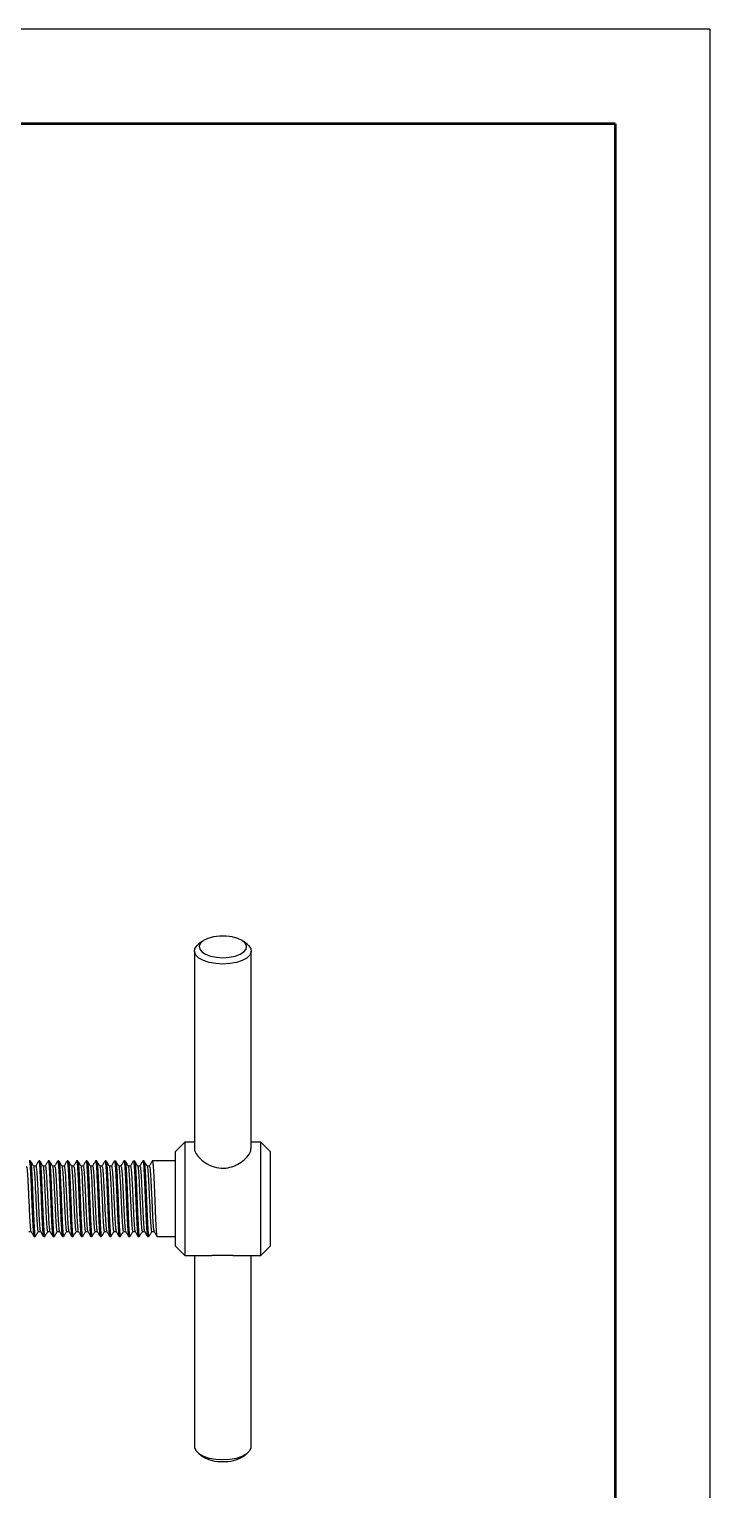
# Model space of a CAD drawing. Header units: millimetres. Extents: x 19 to 860, y 28 to 622.
# Drawn here: x 716.3 to 860.1, y 312.9 to 621.7 of the extents above; entities that cross this region are included whole.
import ezdxf

# ---------------------------------------------------------------- set-up
doc = ezdxf.new("R2010")
doc.units = ezdxf.units.MM
doc.layers.add('粗实线', color=3, linetype='Continuous', lineweight=50)
doc.layers.add('细实线', color=7, linetype='Continuous', lineweight=25)

msp = doc.modelspace()

# ---------------------------------------------------------------- linework, layer by layer
at = {"color": 7, "linetype": 'Continuous', "lineweight": 25}
for p, q in [((751.19, 426.84), (751.19, 385.08)), ((752.91, 428.92), (752.06, 428.27)), ((762.32, 428.27), (761.47, 428.92)), ((763.19, 385.07), (763.19, 426.84)), ((749.19, 386.45), (747.19, 384.45)), ((751.19, 386.45), (749.19, 386.45)), ((749.19, 386.45), (749.19, 362.45)), ((765.19, 386.45), (763.19, 386.45)), ((767.19, 384.45), (765.19, 386.45)), ((765.19, 368.93), (765.19, 386.45)), ((747.19, 364.45), (747.19, 384.45)), ((767.19, 384.45), (767.19, 369.85)), ((716.54, 382.45), (716.29, 382.45)), ((717.67, 381.37), (717.18, 381.37)), ((718.54, 382.45), (718.29, 382.45)), ((719.67, 381.37), (719.18, 381.37)), ((720.54, 382.45), (720.29, 382.45)), ((721.67, 381.37), (721.18, 381.37)), ((722.54, 382.45), (722.29, 382.45)), ((723.67, 381.37), (723.18, 381.37)), ((724.54, 382.45), (724.29, 382.45)), ((725.67, 381.37), (725.18, 381.37)), ((726.54, 382.45), (726.29, 382.45)), ((727.67, 381.37), (727.18, 381.37)), ((728.54, 382.45), (728.29, 382.45)), ((729.67, 381.37), (729.18, 381.37)), ((730.54, 382.45), (730.29, 382.45)), ((731.67, 381.37), (731.18, 381.37)), ((732.54, 382.45), (732.29, 382.45)), ((733.67, 381.37), (733.18, 381.37)), ((734.54, 382.45), (734.29, 382.45)), ((735.67, 381.37), (735.18, 381.37)), ((736.54, 382.45), (736.29, 382.45)), ((737.67, 381.37), (737.18, 381.37)), ((738.54, 382.45), (738.29, 382.45)), ((739.67, 381.37), (739.18, 381.37)), ((740.54, 382.45), (740.29, 382.45)), ((741.67, 381.37), (741.18, 381.37)), ((747.19, 382.45), (742.29, 382.45)), ((716.17, 367.53), (716.65, 367.53)), ((718.17, 367.53), (718.65, 367.53)), ((720.17, 367.53), (720.65, 367.53)), ((722.17, 367.53), (722.65, 367.53)), ((724.17, 367.53), (724.65, 367.53)), ((726.17, 367.53), (726.65, 367.53)), ((728.17, 367.53), (728.65, 367.53)), ((730.17, 367.53), (730.65, 367.53)), ((732.17, 367.53), (732.65, 367.53)), ((734.17, 367.53), (734.65, 367.53)), ((736.17, 367.53), (736.65, 367.53)), ((738.17, 367.53), (738.65, 367.53)), ((740.17, 367.53), (740.65, 367.53)), ((742.17, 367.53), (742.65, 367.53)), ((765.19, 362.45), (765.19, 368.93)), ((767.19, 369.85), (767.19, 364.45)), ((717.29, 366.45), (717.54, 366.45)), ((719.29, 366.45), (719.54, 366.45)), ((721.29, 366.45), (721.54, 366.45)), ((723.29, 366.45), (723.54, 366.45)), ((725.29, 366.45), (725.54, 366.45)), ((727.29, 366.45), (727.54, 366.45)), ((729.29, 366.45), (729.54, 366.45)), ((731.29, 366.45), (731.54, 366.45)), ((733.29, 366.45), (733.54, 366.45)), ((735.29, 366.45), (735.54, 366.45)), ((737.29, 366.45), (737.54, 366.45)), ((739.29, 366.45), (739.54, 366.45)), ((741.29, 366.45), (741.54, 366.45)), ((743.29, 366.45), (747.19, 366.45)), ((747.19, 364.45), (749.19, 362.45)), ((765.19, 362.45), (767.19, 364.45)), ((749.19, 362.45), (754.84, 362.45)), ((751.19, 362.45), (751.19, 322.06)), ((759.32, 362.45), (765.19, 362.45)), ((763.19, 322.06), (763.19, 362.45)), ((752.06, 320.63), (752.91, 319.98)), ((761.47, 319.98), (762.32, 320.63))]:
    msp.add_line(p, q, dxfattribs=at)
at = {"color": 7, "linetype": 'Continuous', "lineweight": 25, "flags": 128}
for points in [[(757.19, 425.43), (758.54, 425.51), (759.79, 425.76), (760.85, 426.16), (761.63, 426.67), (762.09, 427.26), (762.18, 427.89), (761.9, 428.5), (761.28, 429.05), (760.35, 429.51), (759.18, 429.84), (757.87, 430.01), (756.51, 430.01), (755.2, 429.84), (754.04, 429.51), (753.11, 429.05), (752.48, 428.5), (752.2, 427.89), (752.3, 427.26), (752.75, 426.67), (753.54, 426.16), (754.59, 425.76), (755.84, 425.51), (757.19, 425.43)], [(757.19, 424.08), (755.7, 424.17), (754.3, 424.42), (753.08, 424.83), (752.13, 425.36), (751.49, 425.99), (751.2, 426.67), (751.3, 427.36), (751.76, 428.02), (752.06, 428.27)], [(762.32, 428.27), (762.62, 428.02), (763.09, 427.36), (763.18, 426.67), (762.9, 425.99), (762.26, 425.36), (761.3, 424.83), (760.08, 424.42), (758.68, 424.17), (757.19, 424.08)], [(751.19, 322.06), (751.2, 321.89), (751.49, 321.21), (752.13, 320.58), (753.08, 320.05), (754.3, 319.64), (755.7, 319.39), (757.19, 319.3)], [(757.19, 319.3), (758.68, 319.39), (760.08, 319.64), (761.3, 320.05), (762.26, 320.58), (762.9, 321.21), (763.18, 321.89), (763.19, 322.06)]]:
    msp.add_lwpolyline(points, dxfattribs=at)
at = {"color": 7, "linetype": 'Continuous', "lineweight": 25}
for centre, start, end in [((756.81, 326.21), 237.9633, 272.9767), ((757.57, 326.21), 267.0236, 302.0362)]:
    msp.add_arc(centre, 7.34, start, end, dxfattribs=at)
for points, knots in [([(751.24, 385.08), (751.22, 385.04), (751.13, 384.75), (751.54, 383.95), (752.42, 382.84), (753.88, 381.73), (755.77, 380.97), (757.78, 380.85), (759.59, 381.31), (761.18, 382.19), (762.44, 383.35), (763.16, 384.43), (763.13, 384.91), (763.11, 385.07)], [0, 0, 0, 0, 0.018416, 0.113951, 0.210878, 0.317005, 0.429732, 0.533406, 0.62584, 0.72264, 0.831622, 0.943343, 1, 1, 1, 1]), ([(715.66, 381.29), (715.68, 381.3), (715.73, 381.33), (715.81, 380.72), (715.91, 379.58), (716.01, 377.7), (716.14, 375.06), (716.25, 372.7), (716.33, 370.9), (716.41, 369.55), (716.5, 368.35), (716.58, 367.63), (716.62, 367.68), (716.63, 367.69)], [0, 0, 0, 0, 0.054814, 0.15153, 0.248508, 0.34493, 0.489317, 0.63437, 0.674505, 0.771203, 0.868194, 0.964603, 1, 1, 1, 1]), ([(716.29, 382.37), (716.31, 382.38), (716.36, 382.41), (716.44, 381.7), (716.53, 380.38), (716.62, 378.51), (716.72, 376.31), (716.81, 373.94), (716.89, 372.07), (716.96, 370.35), (717.04, 368.79), (717.13, 367.37), (717.21, 366.54), (717.27, 366.53), (717.29, 366.52)], [0, 0, 0, 0, 0.052862, 0.146192, 0.239773, 0.332819, 0.42661, 0.519463, 0.613383, 0.652113, 0.745424, 0.83902, 0.932053, 1, 1, 1, 1]), ([(717.19, 381.34), (717.09, 381.52), (716.88, 381.89), (716.67, 382.25), (716.56, 382.43)], [0, 0, 0, 0, 0.4999468, 1, 1, 1, 1]), ([(716.56, 382.35), (716.57, 382.36), (716.61, 382.37), (716.69, 381.69), (716.78, 380.38), (716.87, 378.51), (716.97, 376.31), (717.06, 373.94), (717.14, 372.07), (717.21, 370.35), (717.29, 368.79), (717.38, 367.37), (717.46, 366.54), (717.52, 366.53), (717.54, 366.52)], [0, 0, 0, 0, 0.030177, 0.125742, 0.221565, 0.316839, 0.412877, 0.507954, 0.604123, 0.643781, 0.739327, 0.835164, 0.930425, 1, 1, 1, 1]), ([(717.19, 381.28), (717.2, 381.29), (717.24, 381.29), (717.31, 380.71), (717.41, 379.58), (717.51, 377.7), (717.64, 375.06), (717.75, 372.7), (717.83, 370.9), (717.91, 369.55), (718, 368.34), (718.09, 367.57), (718.14, 367.66), (718.16, 367.7)], [0, 0, 0, 0, 0.0274131, 0.1234138, 0.2196737, 0.3153825, 0.4587017, 0.6026816, 0.6425197, 0.738502, 0.8347762, 0.9304716, 1, 1, 1, 1]), ([(718.26, 382.42), (718.16, 382.25), (717.96, 381.89), (717.75, 381.53), (717.64, 381.35)], [0, 0, 0, 0, 0.493613, 1, 1, 1, 1]), ([(717.66, 381.29), (717.68, 381.3), (717.73, 381.33), (717.81, 380.72), (717.91, 379.58), (718.01, 377.7), (718.14, 375.06), (718.25, 372.7), (718.33, 370.9), (718.41, 369.55), (718.5, 368.35), (718.58, 367.63), (718.62, 367.68), (718.63, 367.69)], [0, 0, 0, 0, 0.0548141, 0.1515303, 0.2485076, 0.3449297, 0.4893171, 0.63437, 0.6745051, 0.7712027, 0.8681945, 0.9646031, 1, 1, 1, 1]), ([(718.29, 382.37), (718.31, 382.38), (718.36, 382.41), (718.44, 381.7), (718.53, 380.38), (718.62, 378.51), (718.72, 376.31), (718.81, 373.94), (718.89, 372.07), (718.96, 370.35), (719.04, 368.79), (719.13, 367.37), (719.21, 366.54), (719.27, 366.53), (719.29, 366.52)], [0, 0, 0, 0, 0.052862, 0.146192, 0.239773, 0.332819, 0.42661, 0.519463, 0.613383, 0.652113, 0.745424, 0.83902, 0.932053, 1, 1, 1, 1]), ([(719.19, 381.34), (719.09, 381.52), (718.88, 381.89), (718.67, 382.25), (718.56, 382.43)], [0, 0, 0, 0, 0.4999468, 1, 1, 1, 1]), ([(718.56, 382.35), (718.57, 382.36), (718.61, 382.37), (718.69, 381.69), (718.78, 380.38), (718.87, 378.51), (718.97, 376.31), (719.06, 373.94), (719.14, 372.07), (719.21, 370.35), (719.29, 368.79), (719.38, 367.37), (719.46, 366.54), (719.52, 366.53), (719.54, 366.52)], [0, 0, 0, 0, 0.030177, 0.125742, 0.221565, 0.316839, 0.412877, 0.507954, 0.604123, 0.643781, 0.739327, 0.835164, 0.930425, 1, 1, 1, 1]), ([(719.19, 381.28), (719.2, 381.29), (719.24, 381.29), (719.31, 380.71), (719.41, 379.58), (719.51, 377.7), (719.64, 375.06), (719.75, 372.7), (719.83, 370.9), (719.91, 369.55), (720, 368.34), (720.09, 367.57), (720.14, 367.66), (720.16, 367.7)], [0, 0, 0, 0, 0.027413, 0.123414, 0.219674, 0.315382, 0.458702, 0.602682, 0.64252, 0.738502, 0.834776, 0.930472, 1, 1, 1, 1]), ([(720.26, 382.42), (720.16, 382.25), (719.96, 381.89), (719.75, 381.53), (719.64, 381.35)], [0, 0, 0, 0, 0.493613, 1, 1, 1, 1]), ([(719.66, 381.29), (719.68, 381.3), (719.73, 381.33), (719.81, 380.72), (719.91, 379.58), (720.01, 377.7), (720.14, 375.06), (720.25, 372.7), (720.33, 370.9), (720.41, 369.55), (720.5, 368.35), (720.58, 367.63), (720.62, 367.68), (720.63, 367.69)], [0, 0, 0, 0, 0.054814, 0.15153, 0.248508, 0.34493, 0.489317, 0.63437, 0.674505, 0.771203, 0.868194, 0.964603, 1, 1, 1, 1]), ([(720.29, 382.37), (720.31, 382.38), (720.36, 382.41), (720.44, 381.7), (720.53, 380.38), (720.62, 378.51), (720.72, 376.31), (720.81, 373.94), (720.89, 372.07), (720.96, 370.35), (721.04, 368.79), (721.13, 367.37), (721.21, 366.54), (721.27, 366.53), (721.29, 366.52)], [0, 0, 0, 0, 0.052862, 0.146192, 0.239773, 0.332819, 0.42661, 0.519463, 0.613383, 0.652113, 0.745424, 0.83902, 0.932053, 1, 1, 1, 1]), ([(721.19, 381.34), (721.09, 381.52), (720.88, 381.89), (720.67, 382.25), (720.56, 382.43)], [0, 0, 0, 0, 0.4999468, 1, 1, 1, 1]), ([(720.56, 382.35), (720.57, 382.36), (720.61, 382.37), (720.69, 381.69), (720.78, 380.38), (720.87, 378.51), (720.97, 376.31), (721.06, 373.94), (721.14, 372.07), (721.21, 370.35), (721.29, 368.79), (721.38, 367.37), (721.46, 366.54), (721.52, 366.53), (721.54, 366.52)], [0, 0, 0, 0, 0.0301769, 0.1257421, 0.2215649, 0.3168391, 0.4128766, 0.5079535, 0.6041226, 0.6437809, 0.7393267, 0.8351641, 0.9304251, 1, 1, 1, 1]), ([(721.19, 381.28), (721.2, 381.29), (721.24, 381.29), (721.31, 380.71), (721.41, 379.58), (721.51, 377.7), (721.64, 375.06), (721.75, 372.7), (721.83, 370.9), (721.91, 369.55), (722, 368.34), (722.09, 367.57), (722.14, 367.66), (722.16, 367.7)], [0, 0, 0, 0, 0.027413, 0.123414, 0.219674, 0.315382, 0.458702, 0.602682, 0.64252, 0.738502, 0.834776, 0.930472, 1, 1, 1, 1]), ([(722.26, 382.42), (722.16, 382.25), (721.96, 381.89), (721.75, 381.53), (721.64, 381.35)], [0, 0, 0, 0, 0.493607, 1, 1, 1, 1]), ([(721.66, 381.29), (721.68, 381.3), (721.73, 381.33), (721.81, 380.72), (721.91, 379.58), (722.01, 377.7), (722.14, 375.06), (722.25, 372.7), (722.33, 370.9), (722.41, 369.55), (722.5, 368.35), (722.58, 367.63), (722.62, 367.68), (722.63, 367.69)], [0, 0, 0, 0, 0.054814, 0.15153, 0.248508, 0.34493, 0.489317, 0.63437, 0.674505, 0.771203, 0.868195, 0.964603, 1, 1, 1, 1]), ([(722.29, 382.37), (722.31, 382.38), (722.36, 382.41), (722.44, 381.7), (722.53, 380.38), (722.62, 378.51), (722.72, 376.31), (722.81, 373.94), (722.89, 372.07), (722.96, 370.35), (723.04, 368.79), (723.13, 367.37), (723.21, 366.54), (723.27, 366.53), (723.29, 366.52)], [0, 0, 0, 0, 0.052862, 0.146192, 0.239773, 0.332819, 0.42661, 0.519463, 0.613383, 0.652113, 0.745424, 0.83902, 0.932053, 1, 1, 1, 1]), ([(723.19, 381.34), (723.09, 381.52), (722.88, 381.89), (722.67, 382.25), (722.56, 382.43)], [0, 0, 0, 0, 0.4999468, 1, 1, 1, 1]), ([(722.56, 382.35), (722.57, 382.36), (722.61, 382.37), (722.69, 381.69), (722.78, 380.38), (722.87, 378.51), (722.97, 376.31), (723.06, 373.94), (723.14, 372.07), (723.21, 370.35), (723.29, 368.79), (723.38, 367.37), (723.46, 366.54), (723.52, 366.53), (723.54, 366.52)], [0, 0, 0, 0, 0.0301769, 0.1257422, 0.2215649, 0.3168392, 0.4128766, 0.5079535, 0.6041226, 0.6437809, 0.7393268, 0.8351641, 0.9304251, 1, 1, 1, 1]), ([(723.19, 381.28), (723.2, 381.29), (723.24, 381.29), (723.31, 380.71), (723.41, 379.58), (723.51, 377.7), (723.64, 375.06), (723.75, 372.7), (723.83, 370.9), (723.91, 369.55), (724, 368.34), (724.09, 367.57), (724.14, 367.66), (724.16, 367.7)], [0, 0, 0, 0, 0.027413, 0.123414, 0.219674, 0.315383, 0.458702, 0.602682, 0.64252, 0.738502, 0.834776, 0.930472, 1, 1, 1, 1]), ([(724.26, 382.42), (724.16, 382.25), (723.96, 381.89), (723.75, 381.53), (723.64, 381.35)], [0, 0, 0, 0, 0.493607, 1, 1, 1, 1]), ([(723.66, 381.29), (723.68, 381.3), (723.73, 381.33), (723.81, 380.72), (723.91, 379.58), (724.01, 377.7), (724.14, 375.06), (724.25, 372.7), (724.33, 370.9), (724.41, 369.55), (724.5, 368.35), (724.58, 367.63), (724.62, 367.68), (724.63, 367.69)], [0, 0, 0, 0, 0.054814, 0.15153, 0.248508, 0.34493, 0.489317, 0.63437, 0.674505, 0.771203, 0.868195, 0.964603, 1, 1, 1, 1]), ([(724.29, 382.37), (724.31, 382.38), (724.36, 382.41), (724.44, 381.7), (724.53, 380.38), (724.62, 378.51), (724.72, 376.31), (724.81, 373.94), (724.89, 372.07), (724.96, 370.35), (725.04, 368.79), (725.13, 367.37), (725.21, 366.54), (725.27, 366.53), (725.29, 366.52)], [0, 0, 0, 0, 0.052862, 0.146192, 0.239773, 0.332819, 0.42661, 0.519463, 0.613383, 0.652113, 0.745424, 0.83902, 0.932053, 1, 1, 1, 1]), ([(725.19, 381.34), (725.09, 381.52), (724.88, 381.89), (724.67, 382.25), (724.56, 382.43)], [0, 0, 0, 0, 0.4999468, 1, 1, 1, 1]), ([(724.56, 382.35), (724.57, 382.36), (724.61, 382.37), (724.69, 381.69), (724.78, 380.38), (724.87, 378.51), (724.97, 376.31), (725.06, 373.94), (725.14, 372.07), (725.21, 370.35), (725.29, 368.79), (725.38, 367.37), (725.46, 366.54), (725.52, 366.53), (725.54, 366.52)], [0, 0, 0, 0, 0.0301769, 0.1257422, 0.2215649, 0.3168392, 0.4128766, 0.5079535, 0.6041226, 0.6437809, 0.7393268, 0.8351641, 0.9304251, 1, 1, 1, 1]), ([(725.19, 381.28), (725.2, 381.29), (725.24, 381.29), (725.31, 380.71), (725.41, 379.58), (725.51, 377.7), (725.64, 375.06), (725.75, 372.7), (725.83, 370.9), (725.91, 369.55), (726, 368.34), (726.09, 367.57), (726.14, 367.66), (726.16, 367.7)], [0, 0, 0, 0, 0.027413, 0.123414, 0.219674, 0.315382, 0.458702, 0.602682, 0.64252, 0.738502, 0.834776, 0.930472, 1, 1, 1, 1]), ([(726.26, 382.42), (726.16, 382.25), (725.96, 381.89), (725.75, 381.53), (725.64, 381.35)], [0, 0, 0, 0, 0.493607, 1, 1, 1, 1]), ([(725.66, 381.29), (725.68, 381.3), (725.73, 381.33), (725.81, 380.72), (725.91, 379.58), (726.01, 377.7), (726.14, 375.06), (726.25, 372.7), (726.33, 370.9), (726.41, 369.55), (726.5, 368.35), (726.58, 367.63), (726.62, 367.68), (726.63, 367.69)], [0, 0, 0, 0, 0.054814, 0.15153, 0.248508, 0.34493, 0.489317, 0.63437, 0.674505, 0.771203, 0.868195, 0.964603, 1, 1, 1, 1]), ([(726.29, 382.37), (726.31, 382.38), (726.36, 382.41), (726.44, 381.7), (726.53, 380.38), (726.62, 378.51), (726.72, 376.31), (726.81, 373.94), (726.89, 372.07), (726.96, 370.35), (727.04, 368.79), (727.13, 367.37), (727.21, 366.54), (727.27, 366.53), (727.29, 366.52)], [0, 0, 0, 0, 0.052862, 0.146192, 0.239773, 0.332819, 0.42661, 0.519463, 0.613383, 0.652113, 0.745424, 0.83902, 0.932053, 1, 1, 1, 1]), ([(727.19, 381.34), (727.09, 381.52), (726.88, 381.89), (726.67, 382.25), (726.56, 382.43)], [0, 0, 0, 0, 0.499941, 1, 1, 1, 1]), ([(726.56, 382.35), (726.57, 382.36), (726.61, 382.37), (726.69, 381.69), (726.78, 380.38), (726.87, 378.51), (726.97, 376.31), (727.06, 373.94), (727.14, 372.07), (727.21, 370.35), (727.29, 368.79), (727.38, 367.37), (727.46, 366.54), (727.52, 366.53), (727.54, 366.52)], [0, 0, 0, 0, 0.030177, 0.125742, 0.221565, 0.316839, 0.412877, 0.507954, 0.604123, 0.643781, 0.739327, 0.835164, 0.930425, 1, 1, 1, 1]), ([(727.19, 381.28), (727.2, 381.29), (727.24, 381.29), (727.31, 380.71), (727.41, 379.58), (727.51, 377.7), (727.64, 375.06), (727.75, 372.7), (727.83, 370.9), (727.91, 369.55), (728, 368.34), (728.09, 367.57), (728.14, 367.66), (728.16, 367.7)], [0, 0, 0, 0, 0.027413, 0.123414, 0.219674, 0.315382, 0.458702, 0.602682, 0.64252, 0.738502, 0.834776, 0.930472, 1, 1, 1, 1]), ([(728.26, 382.42), (728.16, 382.25), (727.96, 381.89), (727.75, 381.53), (727.64, 381.35)], [0, 0, 0, 0, 0.493601, 1, 1, 1, 1]), ([(727.66, 381.29), (727.68, 381.3), (727.73, 381.33), (727.81, 380.72), (727.91, 379.58), (728.01, 377.7), (728.14, 375.06), (728.25, 372.7), (728.33, 370.9), (728.41, 369.55), (728.5, 368.35), (728.58, 367.63), (728.62, 367.68), (728.63, 367.69)], [0, 0, 0, 0, 0.054814, 0.15153, 0.248508, 0.34493, 0.489317, 0.63437, 0.674505, 0.771203, 0.868194, 0.964603, 1, 1, 1, 1]), ([(728.29, 382.37), (728.31, 382.38), (728.36, 382.41), (728.44, 381.7), (728.53, 380.38), (728.62, 378.51), (728.72, 376.31), (728.81, 373.94), (728.89, 372.07), (728.96, 370.35), (729.04, 368.79), (729.13, 367.37), (729.21, 366.54), (729.27, 366.53), (729.29, 366.52)], [0, 0, 0, 0, 0.052862, 0.1461919, 0.2397733, 0.332819, 0.42661, 0.519463, 0.6133826, 0.6521132, 0.7454242, 0.8390198, 0.9320525, 1, 1, 1, 1]), ([(729.19, 381.34), (729.09, 381.52), (728.88, 381.89), (728.67, 382.25), (728.56, 382.43)], [0, 0, 0, 0, 0.499953, 1, 1, 1, 1]), ([(728.56, 382.35), (728.57, 382.36), (728.61, 382.37), (728.69, 381.69), (728.78, 380.38), (728.87, 378.51), (728.97, 376.31), (729.06, 373.94), (729.14, 372.07), (729.21, 370.35), (729.29, 368.79), (729.38, 367.37), (729.46, 366.54), (729.52, 366.53), (729.54, 366.52)], [0, 0, 0, 0, 0.030177, 0.125742, 0.221565, 0.316839, 0.412877, 0.507954, 0.604123, 0.643781, 0.739327, 0.835164, 0.930425, 1, 1, 1, 1]), ([(729.19, 381.28), (729.2, 381.29), (729.24, 381.29), (729.31, 380.71), (729.41, 379.58), (729.51, 377.7), (729.64, 375.06), (729.75, 372.7), (729.83, 370.9), (729.91, 369.55), (730, 368.34), (730.09, 367.57), (730.14, 367.66), (730.16, 367.7)], [0, 0, 0, 0, 0.027413, 0.123414, 0.219674, 0.315382, 0.458702, 0.602682, 0.64252, 0.738502, 0.834776, 0.930472, 1, 1, 1, 1]), ([(730.26, 382.42), (730.16, 382.25), (729.96, 381.89), (729.75, 381.53), (729.64, 381.35)], [0, 0, 0, 0, 0.493601, 1, 1, 1, 1]), ([(729.66, 381.29), (729.68, 381.3), (729.73, 381.33), (729.81, 380.72), (729.91, 379.58), (730.01, 377.7), (730.14, 375.06), (730.25, 372.7), (730.33, 370.9), (730.41, 369.55), (730.5, 368.35), (730.58, 367.63), (730.62, 367.68), (730.63, 367.69)], [0, 0, 0, 0, 0.054814, 0.15153, 0.248508, 0.34493, 0.489317, 0.63437, 0.674505, 0.771203, 0.868194, 0.964603, 1, 1, 1, 1]), ([(730.29, 382.37), (730.31, 382.38), (730.36, 382.41), (730.44, 381.7), (730.53, 380.38), (730.62, 378.51), (730.72, 376.31), (730.81, 373.94), (730.89, 372.07), (730.96, 370.35), (731.04, 368.79), (731.13, 367.37), (731.21, 366.54), (731.27, 366.53), (731.29, 366.52)], [0, 0, 0, 0, 0.052862, 0.146192, 0.239773, 0.332819, 0.42661, 0.519463, 0.613383, 0.652113, 0.745424, 0.83902, 0.932053, 1, 1, 1, 1]), ([(731.19, 381.34), (731.09, 381.52), (730.88, 381.89), (730.67, 382.25), (730.56, 382.43)], [0, 0, 0, 0, 0.4999468, 1, 1, 1, 1]), ([(730.56, 382.35), (730.57, 382.36), (730.61, 382.37), (730.69, 381.69), (730.78, 380.38), (730.87, 378.51), (730.97, 376.31), (731.06, 373.94), (731.14, 372.07), (731.21, 370.35), (731.29, 368.79), (731.38, 367.37), (731.46, 366.54), (731.52, 366.53), (731.54, 366.52)], [0, 0, 0, 0, 0.0301769, 0.1257421, 0.2215649, 0.3168391, 0.4128766, 0.5079535, 0.6041226, 0.6437809, 0.7393268, 0.8351641, 0.9304251, 1, 1, 1, 1]), ([(731.19, 381.28), (731.2, 381.29), (731.24, 381.29), (731.31, 380.71), (731.41, 379.58), (731.51, 377.7), (731.64, 375.06), (731.75, 372.7), (731.83, 370.9), (731.91, 369.55), (732, 368.34), (732.09, 367.57), (732.14, 367.66), (732.16, 367.7)], [0, 0, 0, 0, 0.0274131, 0.1234138, 0.2196737, 0.3153825, 0.4587017, 0.6026816, 0.6425197, 0.738502, 0.8347762, 0.9304716, 1, 1, 1, 1]), ([(732.26, 382.42), (732.16, 382.25), (731.96, 381.89), (731.75, 381.53), (731.64, 381.35)], [0, 0, 0, 0, 0.493613, 1, 1, 1, 1]), ([(731.66, 381.29), (731.68, 381.3), (731.73, 381.33), (731.81, 380.72), (731.91, 379.58), (732.01, 377.7), (732.14, 375.06), (732.25, 372.7), (732.33, 370.9), (732.41, 369.55), (732.5, 368.35), (732.58, 367.63), (732.62, 367.68), (732.63, 367.69)], [0, 0, 0, 0, 0.054814, 0.15153, 0.248508, 0.34493, 0.489317, 0.63437, 0.674505, 0.771203, 0.868194, 0.964603, 1, 1, 1, 1]), ([(732.29, 382.37), (732.31, 382.38), (732.36, 382.41), (732.44, 381.7), (732.53, 380.38), (732.62, 378.51), (732.72, 376.31), (732.81, 373.94), (732.89, 372.07), (732.96, 370.35), (733.04, 368.79), (733.13, 367.37), (733.21, 366.54), (733.27, 366.53), (733.29, 366.52)], [0, 0, 0, 0, 0.052862, 0.146192, 0.239773, 0.332819, 0.42661, 0.519463, 0.613383, 0.652113, 0.745424, 0.83902, 0.932053, 1, 1, 1, 1]), ([(733.19, 381.34), (733.09, 381.52), (732.88, 381.89), (732.67, 382.25), (732.56, 382.43)], [0, 0, 0, 0, 0.4999468, 1, 1, 1, 1]), ([(732.56, 382.35), (732.57, 382.36), (732.61, 382.37), (732.69, 381.69), (732.78, 380.38), (732.87, 378.51), (732.97, 376.31), (733.06, 373.94), (733.14, 372.07), (733.21, 370.35), (733.29, 368.79), (733.38, 367.37), (733.46, 366.54), (733.52, 366.53), (733.54, 366.52)], [0, 0, 0, 0, 0.030177, 0.125742, 0.221565, 0.316839, 0.412877, 0.507954, 0.604123, 0.643781, 0.739327, 0.835164, 0.930425, 1, 1, 1, 1]), ([(733.19, 381.28), (733.2, 381.29), (733.24, 381.29), (733.31, 380.71), (733.41, 379.58), (733.51, 377.7), (733.64, 375.06), (733.75, 372.7), (733.83, 370.9), (733.91, 369.55), (734, 368.34), (734.09, 367.57), (734.14, 367.66), (734.16, 367.7)], [0, 0, 0, 0, 0.0274131, 0.1234138, 0.2196737, 0.3153825, 0.4587017, 0.6026816, 0.6425197, 0.738502, 0.8347762, 0.9304716, 1, 1, 1, 1]), ([(734.26, 382.42), (734.16, 382.25), (733.96, 381.89), (733.75, 381.53), (733.64, 381.35)], [0, 0, 0, 0, 0.493613, 1, 1, 1, 1]), ([(733.66, 381.29), (733.68, 381.3), (733.73, 381.33), (733.81, 380.72), (733.91, 379.58), (734.01, 377.7), (734.14, 375.06), (734.25, 372.7), (734.33, 370.9), (734.41, 369.55), (734.5, 368.35), (734.58, 367.63), (734.62, 367.68), (734.63, 367.69)], [0, 0, 0, 0, 0.054814, 0.15153, 0.248508, 0.34493, 0.489317, 0.63437, 0.674505, 0.771203, 0.868194, 0.964603, 1, 1, 1, 1]), ([(734.29, 382.37), (734.31, 382.38), (734.36, 382.41), (734.44, 381.7), (734.53, 380.38), (734.62, 378.51), (734.72, 376.31), (734.81, 373.94), (734.89, 372.07), (734.96, 370.35), (735.04, 368.79), (735.13, 367.37), (735.21, 366.54), (735.27, 366.53), (735.29, 366.52)], [0, 0, 0, 0, 0.052862, 0.146192, 0.239773, 0.332819, 0.42661, 0.519463, 0.613383, 0.652113, 0.745424, 0.83902, 0.932053, 1, 1, 1, 1]), ([(735.19, 381.34), (735.09, 381.52), (734.88, 381.89), (734.67, 382.25), (734.56, 382.43)], [0, 0, 0, 0, 0.4999468, 1, 1, 1, 1]), ([(734.56, 382.35), (734.57, 382.36), (734.61, 382.37), (734.69, 381.69), (734.78, 380.38), (734.87, 378.51), (734.97, 376.31), (735.06, 373.94), (735.14, 372.07), (735.21, 370.35), (735.29, 368.79), (735.38, 367.37), (735.46, 366.54), (735.52, 366.53), (735.54, 366.52)], [0, 0, 0, 0, 0.030177, 0.125742, 0.221565, 0.316839, 0.412877, 0.507954, 0.604123, 0.643781, 0.739327, 0.835164, 0.930425, 1, 1, 1, 1]), ([(735.19, 381.28), (735.2, 381.29), (735.24, 381.29), (735.31, 380.71), (735.41, 379.58), (735.51, 377.7), (735.64, 375.06), (735.75, 372.7), (735.83, 370.9), (735.91, 369.55), (736, 368.34), (736.09, 367.57), (736.14, 367.66), (736.16, 367.7)], [0, 0, 0, 0, 0.027413, 0.123414, 0.219674, 0.315382, 0.458702, 0.602682, 0.64252, 0.738502, 0.834776, 0.930472, 1, 1, 1, 1]), ([(736.26, 382.42), (736.16, 382.25), (735.96, 381.89), (735.75, 381.53), (735.64, 381.35)], [0, 0, 0, 0, 0.493613, 1, 1, 1, 1]), ([(735.66, 381.29), (735.68, 381.3), (735.73, 381.33), (735.81, 380.72), (735.91, 379.58), (736.01, 377.7), (736.14, 375.06), (736.25, 372.7), (736.33, 370.9), (736.41, 369.55), (736.5, 368.35), (736.58, 367.63), (736.62, 367.68), (736.63, 367.69)], [0, 0, 0, 0, 0.054814, 0.15153, 0.248508, 0.34493, 0.489317, 0.63437, 0.674505, 0.771203, 0.868195, 0.964603, 1, 1, 1, 1]), ([(736.29, 382.37), (736.31, 382.38), (736.36, 382.41), (736.44, 381.7), (736.53, 380.38), (736.62, 378.51), (736.72, 376.31), (736.81, 373.94), (736.89, 372.07), (736.96, 370.35), (737.04, 368.79), (737.13, 367.37), (737.21, 366.54), (737.27, 366.53), (737.29, 366.52)], [0, 0, 0, 0, 0.052862, 0.146192, 0.239773, 0.332819, 0.42661, 0.519463, 0.613383, 0.652113, 0.745424, 0.83902, 0.932053, 1, 1, 1, 1]), ([(737.19, 381.34), (737.09, 381.52), (736.88, 381.89), (736.67, 382.25), (736.56, 382.43)], [0, 0, 0, 0, 0.4999468, 1, 1, 1, 1]), ([(736.56, 382.35), (736.57, 382.36), (736.61, 382.37), (736.69, 381.69), (736.78, 380.38), (736.87, 378.51), (736.97, 376.31), (737.06, 373.94), (737.14, 372.07), (737.21, 370.35), (737.29, 368.79), (737.38, 367.37), (737.46, 366.54), (737.52, 366.53), (737.54, 366.52)], [0, 0, 0, 0, 0.030177, 0.125742, 0.221565, 0.316839, 0.412877, 0.507954, 0.604123, 0.643781, 0.739327, 0.835164, 0.930425, 1, 1, 1, 1]), ([(737.19, 381.28), (737.2, 381.29), (737.24, 381.29), (737.31, 380.71), (737.41, 379.58), (737.51, 377.7), (737.64, 375.06), (737.75, 372.7), (737.83, 370.9), (737.91, 369.55), (738, 368.34), (738.09, 367.57), (738.14, 367.66), (738.16, 367.7)], [0, 0, 0, 0, 0.027413, 0.123414, 0.219674, 0.315382, 0.458702, 0.602682, 0.64252, 0.738502, 0.834776, 0.930472, 1, 1, 1, 1]), ([(738.26, 382.42), (738.16, 382.25), (737.96, 381.89), (737.75, 381.53), (737.64, 381.35)], [0, 0, 0, 0, 0.493607, 1, 1, 1, 1]), ([(737.66, 381.29), (737.68, 381.3), (737.73, 381.33), (737.81, 380.72), (737.91, 379.58), (738.01, 377.7), (738.14, 375.06), (738.25, 372.7), (738.33, 370.9), (738.41, 369.55), (738.5, 368.35), (738.58, 367.63), (738.62, 367.68), (738.63, 367.69)], [0, 0, 0, 0, 0.054814, 0.15153, 0.248508, 0.34493, 0.489317, 0.63437, 0.674505, 0.771203, 0.868195, 0.964603, 1, 1, 1, 1]), ([(738.29, 382.37), (738.31, 382.38), (738.36, 382.41), (738.44, 381.7), (738.53, 380.38), (738.62, 378.51), (738.72, 376.31), (738.81, 373.94), (738.89, 372.07), (738.96, 370.35), (739.04, 368.79), (739.13, 367.37), (739.21, 366.54), (739.27, 366.53), (739.29, 366.52)], [0, 0, 0, 0, 0.052862, 0.146192, 0.239773, 0.332819, 0.42661, 0.519463, 0.613383, 0.652113, 0.745424, 0.83902, 0.932053, 1, 1, 1, 1]), ([(739.19, 381.34), (739.09, 381.52), (738.88, 381.89), (738.67, 382.25), (738.56, 382.43)], [0, 0, 0, 0, 0.4999468, 1, 1, 1, 1]), ([(738.56, 382.35), (738.57, 382.36), (738.61, 382.37), (738.69, 381.69), (738.78, 380.38), (738.87, 378.51), (738.97, 376.31), (739.06, 373.94), (739.14, 372.07), (739.21, 370.35), (739.29, 368.79), (739.38, 367.37), (739.46, 366.54), (739.52, 366.53), (739.54, 366.52)], [0, 0, 0, 0, 0.0301769, 0.1257422, 0.2215649, 0.3168392, 0.4128766, 0.5079535, 0.6041226, 0.6437809, 0.7393268, 0.8351641, 0.9304251, 1, 1, 1, 1]), ([(739.19, 381.28), (739.2, 381.29), (739.24, 381.29), (739.31, 380.71), (739.41, 379.58), (739.51, 377.7), (739.64, 375.06), (739.75, 372.7), (739.83, 370.9), (739.91, 369.55), (740, 368.34), (740.09, 367.57), (740.14, 367.66), (740.16, 367.7)], [0, 0, 0, 0, 0.027413, 0.123414, 0.219674, 0.315382, 0.458702, 0.602682, 0.64252, 0.738502, 0.834776, 0.930472, 1, 1, 1, 1]), ([(740.26, 382.42), (740.16, 382.25), (739.96, 381.89), (739.75, 381.53), (739.64, 381.35)], [0, 0, 0, 0, 0.493607, 1, 1, 1, 1]), ([(739.66, 381.29), (739.68, 381.3), (739.73, 381.33), (739.81, 380.72), (739.91, 379.58), (740.01, 377.7), (740.14, 375.06), (740.25, 372.7), (740.33, 370.9), (740.41, 369.55), (740.5, 368.35), (740.58, 367.63), (740.62, 367.68), (740.63, 367.69)], [0, 0, 0, 0, 0.054814, 0.15153, 0.248508, 0.34493, 0.489317, 0.63437, 0.674505, 0.771203, 0.868195, 0.964603, 1, 1, 1, 1]), ([(740.29, 382.37), (740.31, 382.38), (740.36, 382.41), (740.44, 381.7), (740.53, 380.38), (740.62, 378.51), (740.72, 376.31), (740.81, 373.94), (740.89, 372.07), (740.96, 370.35), (741.04, 368.79), (741.13, 367.37), (741.21, 366.54), (741.27, 366.53), (741.29, 366.52)], [0, 0, 0, 0, 0.052862, 0.146192, 0.239773, 0.332819, 0.42661, 0.519463, 0.613383, 0.652113, 0.745424, 0.83902, 0.932053, 1, 1, 1, 1]), ([(741.19, 381.34), (741.09, 381.52), (740.88, 381.89), (740.67, 382.25), (740.56, 382.43)], [0, 0, 0, 0, 0.4999468, 1, 1, 1, 1]), ([(740.56, 382.35), (740.57, 382.36), (740.61, 382.37), (740.69, 381.69), (740.78, 380.38), (740.87, 378.51), (740.97, 376.31), (741.06, 373.94), (741.14, 372.07), (741.21, 370.35), (741.29, 368.79), (741.38, 367.37), (741.46, 366.54), (741.52, 366.53), (741.54, 366.52)], [0, 0, 0, 0, 0.0301769, 0.1257421, 0.2215649, 0.3168392, 0.4128766, 0.5079535, 0.6041226, 0.6437809, 0.7393268, 0.8351641, 0.9304251, 1, 1, 1, 1]), ([(741.19, 381.28), (741.2, 381.29), (741.24, 381.29), (741.31, 380.71), (741.41, 379.58), (741.51, 377.7), (741.64, 375.06), (741.75, 372.7), (741.83, 370.9), (741.91, 369.55), (742, 368.34), (742.09, 367.57), (742.14, 367.66), (742.16, 367.7)], [0, 0, 0, 0, 0.027413, 0.123414, 0.219674, 0.315382, 0.458702, 0.602682, 0.64252, 0.738502, 0.834776, 0.930472, 1, 1, 1, 1]), ([(742.26, 382.42), (742.16, 382.25), (741.96, 381.89), (741.75, 381.53), (741.64, 381.35)], [0, 0, 0, 0, 0.493601, 1, 1, 1, 1]), ([(741.66, 381.29), (741.68, 381.3), (741.73, 381.33), (741.81, 380.72), (741.91, 379.58), (742.01, 377.7), (742.14, 375.06), (742.25, 372.7), (742.33, 370.9), (742.41, 369.55), (742.5, 368.35), (742.58, 367.63), (742.62, 367.68), (742.63, 367.69)], [0, 0, 0, 0, 0.054814, 0.15153, 0.248508, 0.34493, 0.489317, 0.63437, 0.674505, 0.771203, 0.868195, 0.964603, 1, 1, 1, 1]), ([(742.29, 382.37), (742.31, 382.38), (742.36, 382.41), (742.44, 381.7), (742.53, 380.38), (742.62, 378.51), (742.72, 376.31), (742.81, 373.94), (742.89, 372.07), (742.96, 370.35), (743.04, 368.79), (743.13, 367.37), (743.21, 366.54), (743.27, 366.53), (743.29, 366.52)], [0, 0, 0, 0, 0.052862, 0.1461919, 0.2397733, 0.332819, 0.42661, 0.519463, 0.6133826, 0.6521132, 0.7454242, 0.8390198, 0.9320525, 1, 1, 1, 1]), ([(716.63, 367.57), (716.74, 367.39), (716.94, 367.04), (717.14, 366.69), (717.24, 366.52)], [0, 0, 0, 0, 0.5178, 1, 1, 1, 1]), ([(717.58, 366.5), (717.68, 366.67), (717.88, 367.02), (718.09, 367.37), (718.19, 367.56)], [0, 0, 0, 0, 0.484214, 1, 1, 1, 1]), ([(718.63, 367.57), (718.74, 367.39), (718.94, 367.04), (719.14, 366.69), (719.24, 366.52)], [0, 0, 0, 0, 0.5178, 1, 1, 1, 1]), ([(719.58, 366.5), (719.68, 366.67), (719.88, 367.02), (720.09, 367.37), (720.19, 367.56)], [0, 0, 0, 0, 0.484221, 1, 1, 1, 1]), ([(720.63, 367.57), (720.74, 367.39), (720.94, 367.04), (721.14, 366.69), (721.24, 366.52)], [0, 0, 0, 0, 0.5178, 1, 1, 1, 1]), ([(721.58, 366.5), (721.68, 366.67), (721.88, 367.02), (722.09, 367.37), (722.19, 367.56)], [0, 0, 0, 0, 0.484221, 1, 1, 1, 1]), ([(722.63, 367.57), (722.74, 367.39), (722.94, 367.04), (723.14, 366.69), (723.24, 366.52)], [0, 0, 0, 0, 0.5178, 1, 1, 1, 1]), ([(723.58, 366.5), (723.68, 366.67), (723.88, 367.02), (724.09, 367.37), (724.19, 367.56)], [0, 0, 0, 0, 0.484221, 1, 1, 1, 1]), ([(724.63, 367.57), (724.74, 367.39), (724.94, 367.04), (725.14, 366.69), (725.24, 366.52)], [0, 0, 0, 0, 0.517795, 1, 1, 1, 1]), ([(725.58, 366.5), (725.68, 366.67), (725.88, 367.02), (726.09, 367.37), (726.19, 367.56)], [0, 0, 0, 0, 0.484221, 1, 1, 1, 1]), ([(726.63, 367.57), (726.74, 367.39), (726.94, 367.04), (727.14, 366.69), (727.24, 366.52)], [0, 0, 0, 0, 0.517795, 1, 1, 1, 1]), ([(727.58, 366.5), (727.68, 366.67), (727.88, 367.02), (728.09, 367.37), (728.19, 367.56)], [0, 0, 0, 0, 0.484221, 1, 1, 1, 1]), ([(728.63, 367.57), (728.74, 367.39), (728.94, 367.04), (729.14, 366.69), (729.24, 366.52)], [0, 0, 0, 0, 0.517795, 1, 1, 1, 1]), ([(729.58, 366.5), (729.68, 366.67), (729.88, 367.02), (730.09, 367.37), (730.19, 367.56)], [0, 0, 0, 0, 0.484214, 1, 1, 1, 1]), ([(730.63, 367.57), (730.74, 367.39), (730.94, 367.04), (731.14, 366.69), (731.24, 366.52)], [0, 0, 0, 0, 0.517795, 1, 1, 1, 1]), ([(731.58, 366.5), (731.68, 366.67), (731.88, 367.02), (732.09, 367.37), (732.19, 367.56)], [0, 0, 0, 0, 0.484214, 1, 1, 1, 1]), ([(732.63, 367.57), (732.74, 367.39), (732.94, 367.04), (733.14, 366.69), (733.24, 366.52)], [0, 0, 0, 0, 0.5178, 1, 1, 1, 1]), ([(733.58, 366.5), (733.68, 366.67), (733.88, 367.02), (734.09, 367.37), (734.19, 367.56)], [0, 0, 0, 0, 0.484221, 1, 1, 1, 1]), ([(734.63, 367.57), (734.74, 367.39), (734.94, 367.04), (735.14, 366.69), (735.24, 366.52)], [0, 0, 0, 0, 0.5178, 1, 1, 1, 1]), ([(735.58, 366.5), (735.68, 366.67), (735.88, 367.02), (736.09, 367.37), (736.19, 367.56)], [0, 0, 0, 0, 0.484221, 1, 1, 1, 1]), ([(736.63, 367.57), (736.74, 367.39), (736.94, 367.04), (737.14, 366.69), (737.24, 366.52)], [0, 0, 0, 0, 0.5178, 1, 1, 1, 1]), ([(737.58, 366.5), (737.68, 366.67), (737.88, 367.02), (738.09, 367.37), (738.19, 367.56)], [0, 0, 0, 0, 0.484221, 1, 1, 1, 1]), ([(738.63, 367.57), (738.74, 367.39), (738.94, 367.04), (739.14, 366.69), (739.24, 366.52)], [0, 0, 0, 0, 0.517795, 1, 1, 1, 1]), ([(739.58, 366.5), (739.68, 366.67), (739.88, 367.02), (740.09, 367.37), (740.19, 367.56)], [0, 0, 0, 0, 0.484221, 1, 1, 1, 1]), ([(740.63, 367.57), (740.74, 367.39), (740.94, 367.04), (741.14, 366.69), (741.24, 366.52)], [0, 0, 0, 0, 0.517795, 1, 1, 1, 1]), ([(741.58, 366.5), (741.68, 366.67), (741.88, 367.02), (742.09, 367.37), (742.19, 367.56)], [0, 0, 0, 0, 0.484221, 1, 1, 1, 1]), ([(742.63, 367.57), (742.74, 367.39), (742.94, 367.04), (743.14, 366.69), (743.24, 366.52)], [0, 0, 0, 0, 0.517795, 1, 1, 1, 1]), ([(759.32, 362.46), (759.06, 362.46), (758.21, 362.45), (756.62, 362.48), (755.34, 362.44), (754.85, 362.45), (754.84, 362.45)], [0, 0, 0, 0, 0.1888, 0.61554, 0.996014, 1, 1, 1, 1])]:
    msp.add_open_spline(points, degree=3, knots=knots, dxfattribs=at)
at = {"layer": '粗实线'}
for q in [(39.09, 601.74), (840.09, 47.74)]:
    msp.add_line((840.09, 601.74), q, dxfattribs=at)
at = {"layer": '细实线'}
for q in [(19.09, 621.74), (860.09, 27.74)]:
    msp.add_line((860.09, 621.74), q, dxfattribs=at)

doc.saveas('drawing.dxf')
